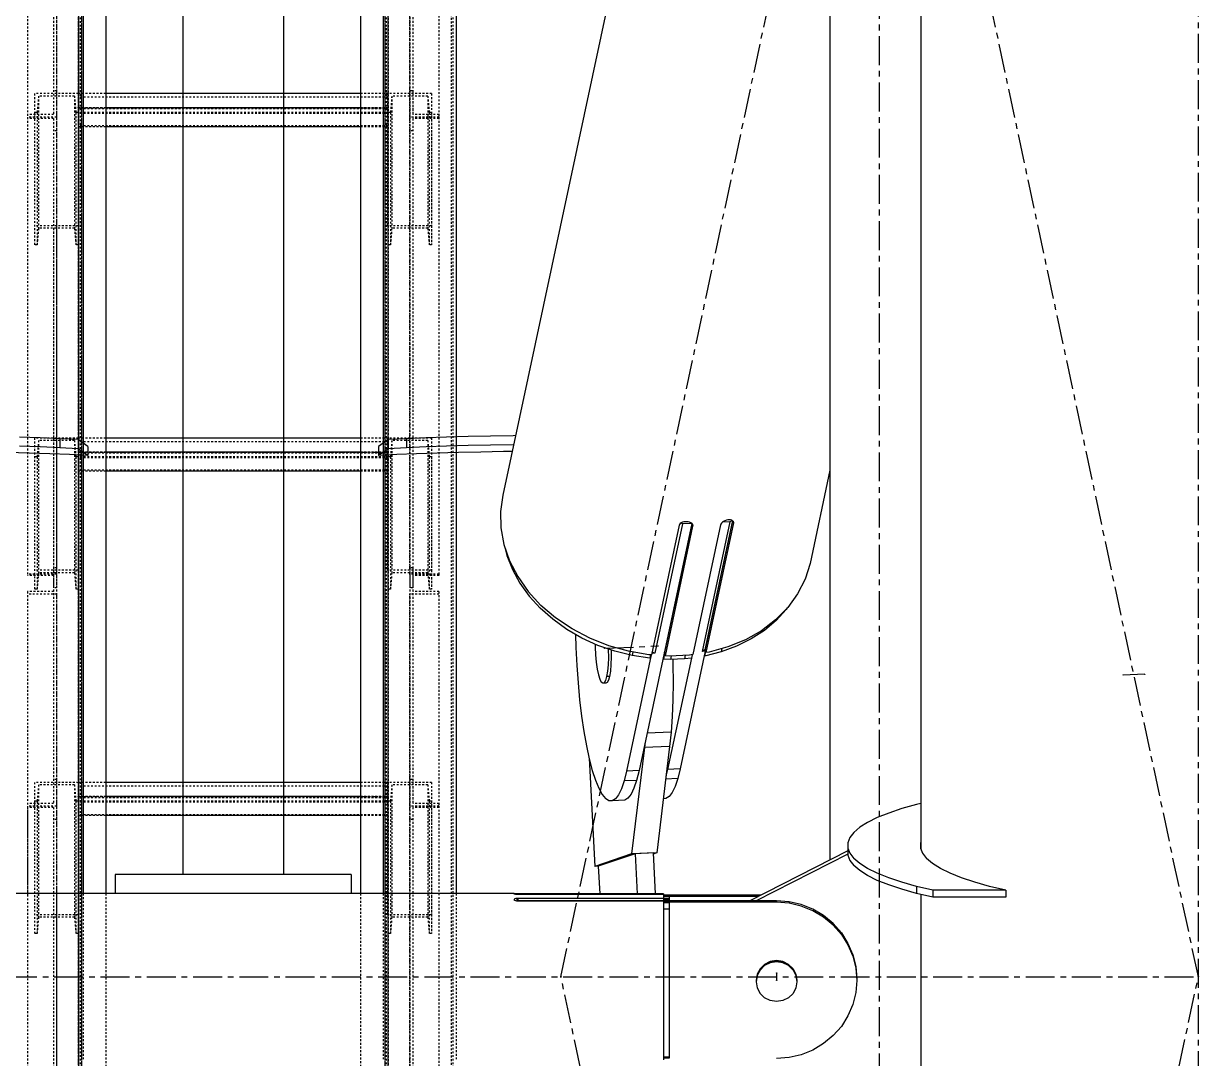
# Model space of a CAD drawing. Header units: millimetres. Extents: x 5143 to 30813, y 232 to 21408.
# Drawn here: x 12047.4 to 12370, y 3417.8 to 3702.1 of the extents above; entities that cross this region are included whole.
import ezdxf

# ---------------------------------------------------------------- set-up
doc = ezdxf.new("R2010")
doc.units = ezdxf.units.MM
doc.header["$LTSCALE"] = 0.25
for name, pattern in [('CENTER', [50.8, 31.75, -6.35, 6.35, -6.35]), ('XKITLINE00', [0]), ('XKITLINE02', [4, 2, -2]), ('XKITLINE03', [6, 3, -1, 1, -1])]:
    doc.linetypes.add(name, pattern=pattern)

msp = doc.modelspace()

# ---------------------------------------------------------------- linework, layer by layer
at = {"color": 8, "linetype": 'CENTER'}
for p, q in [((12195, 3440.27), (12370, 4260.27)), ((12370, 2357.78), (12370, 3985.69)), ((12282.5, 3030.27), (12282.5, 3850.27)), ((12370, 3440.27), (12282.5, 3850.27)), ((12206.96, 3530.51), (12221.68, 3531.13)), ((12355.23, 3523.37), (12349.34, 3523.12)), ((11840, 3440.27), (12370, 3440.27)), ((12370, 2620.27), (12195, 3440.27)), ((12254.2, 3441.28), (12254.2, 3439.27)), ((12282.5, 3030.27), (12370, 3440.27))]:
    msp.add_line(p, q, dxfattribs=at)
at = {"color": 3, "linetype": 'XKITLINE02'}
for p, q in [((12062.5, 4180.27), (12062.5, 3025.09)), ((12063.35, 4179.83), (12063.35, 3024.64)), ((12146.65, 4179.83), (12146.65, 3024.64)), ((12147.5, 4180.27), (12147.5, 3025.09)), ((12062.5, 4173.79), (12062.5, 3018.6)), ((12063.35, 4174.23), (12063.35, 3019.05)), ((12070, 4174.06), (12070, 3024.82)), ((12140, 4174.06), (12140, 3024.82)), ((12146.65, 4174.23), (12146.65, 3019.05)), ((12147.5, 4173.79), (12147.5, 3018.6)), ((12062.95, 4168.77), (12062.95, 3002.41)), ((12147.05, 4168.77), (12147.05, 3002.41)), ((12165.35, 4168.77), (12165.35, 3002.41)), ((12062.42, 4166.61), (12062.42, 3000.84)), ((12147.58, 4166.61), (12147.58, 3000.84)), ((12164.82, 4166.61), (12164.82, 3000.84)), ((12055.7, 3741.8), (12055.7, 3677.08)), ((12056.5, 3741.8), (12056.5, 3676.35)), ((12153.5, 3741.8), (12153.5, 3676.35)), ((12154.3, 3741.8), (12154.3, 3677.08)), ((12048.5, 3735.24), (12048.5, 3676.35)), ((12161.5, 3735.24), (12161.5, 3676.35)), ((12050.5, 3682.84), (12050.5, 3677.64)), ((12062.5, 3682.84), (12050.5, 3682.84)), ((12050.5, 3682.84), (12050.5, 3641.3)), ((12051.56, 3682.18), (12051.18, 3677.64)), ((12061.43, 3682.18), (12051.56, 3682.18)), ((12051.56, 3682.18), (12051.56, 3645.84)), ((12056.5, 3683.64), (12055.7, 3683.64)), ((12061.43, 3682.18), (12061.82, 3677.64)), ((12061.43, 3682.18), (12061.43, 3645.84)), ((12062.5, 3682.84), (12062.5, 3673.75)), ((12070, 3682.84), (12062.5, 3682.84)), ((12062.5, 3682.84), (12062.5, 3677.64)), ((12062.5, 3682.84), (12062.5, 3641.3)), ((12147.5, 3681.83), (12062.5, 3681.83)), ((12147.5, 3682.84), (12140, 3682.84)), ((12147.5, 3682.84), (12147.5, 3673.75)), ((12147.5, 3682.84), (12147.5, 3646.5)), ((12147.5, 3682.84), (12147.5, 3677.64)), ((12159.5, 3682.84), (12147.5, 3682.84)), ((12148.56, 3682.18), (12148.18, 3677.64)), ((12148.56, 3682.18), (12148.56, 3645.84)), ((12158.43, 3682.18), (12148.56, 3682.18)), ((12153.5, 3683.64), (12153.5, 3676.35)), ((12154.3, 3683.64), (12153.5, 3683.64)), ((12154.3, 3683.64), (12154.3, 3677.08)), ((12158.43, 3682.18), (12158.43, 3645.84)), ((12158.43, 3682.18), (12158.82, 3677.64)), ((12159.5, 3682.84), (12159.5, 3646.5)), ((12159.5, 3682.84), (12159.5, 3677.64)), ((12070, 3678.95), (12062.5, 3678.95)), ((12147.5, 3678.63), (12062.5, 3678.63)), ((12147.5, 3678.95), (12140, 3678.95)), ((12055.7, 3677.08), (12048.5, 3677.08)), ((12048.5, 3676.35), (12048.5, 3675.98)), ((12056.5, 3676.35), (12048.5, 3676.35)), ((12048.5, 3676.35), (12048.5, 3550.46)), ((12056.5, 3676.35), (12048.5, 3676.35)), ((12055.7, 3675.98), (12048.5, 3675.98)), ((12051.18, 3677.64), (12050.5, 3677.64)), ((12051.18, 3677.64), (12051.18, 3641.3)), ((12055.7, 3675.98), (12055.7, 3547.13)), ((12056.5, 3676.35), (12056.5, 3547.13)), ((12062.5, 3677.64), (12061.82, 3677.64)), ((12061.82, 3677.64), (12061.82, 3641.3)), ((12147.5, 3677.64), (12062.5, 3677.64)), ((12147.5, 3677.42), (12062.5, 3677.42)), ((12147.5, 3677.64), (12147.5, 3641.3)), ((12148.18, 3677.64), (12147.5, 3677.64)), ((12148.18, 3677.64), (12148.18, 3641.3)), ((12153.5, 3676.35), (12153.5, 3547.13)), ((12161.5, 3676.35), (12153.5, 3676.35)), ((12161.5, 3676.35), (12153.5, 3676.35)), ((12161.5, 3677.08), (12154.3, 3677.08)), ((12154.3, 3675.98), (12154.3, 3547.13)), ((12161.5, 3675.98), (12154.3, 3675.98)), ((12158.82, 3677.64), (12158.82, 3641.3)), ((12159.5, 3677.64), (12158.82, 3677.64)), ((12159.5, 3677.64), (12159.5, 3641.3)), ((12161.5, 3677.08), (12161.5, 3676.35)), ((12161.5, 3676.35), (12161.5, 3550.46)), ((12056.5, 3672.64), (12055.7, 3672.64)), ((12147.5, 3673.97), (12062.5, 3673.97)), ((12070, 3673.75), (12062.5, 3673.75)), ((12147.5, 3673.75), (12140, 3673.75)), ((12154.3, 3672.64), (12153.5, 3672.64)), ((12062.5, 3646.5), (12050.5, 3646.5)), ((12051.56, 3645.84), (12051.18, 3641.3)), ((12061.43, 3645.84), (12051.56, 3645.84)), ((12055.7, 3645.84), (12055.7, 3547.13)), ((12056.5, 3646.5), (12056.5, 3550.83)), ((12061.43, 3645.84), (12061.82, 3641.3)), ((12147.5, 3646.5), (12147.5, 3641.3)), ((12159.5, 3646.5), (12147.5, 3646.5)), ((12148.56, 3645.84), (12148.18, 3641.3)), ((12158.43, 3645.84), (12148.56, 3645.84)), ((12158.43, 3645.84), (12158.82, 3641.3)), ((12159.5, 3646.5), (12159.5, 3641.3)), ((12051.18, 3641.3), (12050.5, 3641.3)), ((12062.5, 3641.3), (12061.82, 3641.3)), ((12148.18, 3641.3), (12147.5, 3641.3)), ((12159.5, 3641.3), (12158.82, 3641.3)), ((12050.5, 3588.25), (12050.5, 3583.05)), ((12062.5, 3588.25), (12050.5, 3588.25)), ((12050.5, 3588.25), (12050.5, 3546.71)), ((12051.56, 3587.59), (12051.18, 3583.05)), ((12061.43, 3587.59), (12051.56, 3587.59)), ((12051.56, 3587.59), (12051.56, 3551.25)), ((12061.43, 3587.59), (12061.82, 3583.05)), ((12061.43, 3587.59), (12061.43, 3551.25)), ((12062.5, 3588.25), (12062.5, 3579.16)), ((12070, 3588.25), (12062.5, 3588.25)), ((12062.5, 3588.25), (12062.5, 3583.05)), ((12062.5, 3588.25), (12062.5, 3546.71)), ((12147.5, 3588.25), (12140, 3588.25)), ((12147.5, 3588.25), (12147.5, 3579.16)), ((12147.5, 3588.25), (12147.5, 3551.91)), ((12147.5, 3588.25), (12147.5, 3583.05)), ((12159.5, 3588.25), (12147.5, 3588.25)), ((12148.56, 3587.59), (12148.18, 3583.05)), ((12148.56, 3587.59), (12148.56, 3551.25)), ((12158.43, 3587.59), (12148.56, 3587.59)), ((12158.43, 3587.59), (12158.43, 3551.25)), ((12158.43, 3587.59), (12158.82, 3583.05)), ((12159.5, 3588.25), (12159.5, 3551.91)), ((12159.5, 3588.25), (12159.5, 3583.05)), ((12147.5, 3587.24), (12062.5, 3587.24)), ((12070, 3584.36), (12062.5, 3584.36)), ((12147.5, 3584.36), (12140, 3584.36)), ((12051.18, 3583.05), (12050.5, 3583.05)), ((12051.18, 3583.05), (12051.18, 3546.71)), ((12062.5, 3583.05), (12061.82, 3583.05)), ((12061.82, 3583.05), (12061.82, 3546.71)), ((12147.5, 3584.04), (12062.5, 3584.04)), ((12147.5, 3583.05), (12062.5, 3583.05)), ((12147.5, 3582.83), (12062.5, 3582.83)), ((12147.5, 3583.05), (12147.5, 3546.71)), ((12148.18, 3583.05), (12147.5, 3583.05)), ((12148.18, 3583.05), (12148.18, 3546.71)), ((12158.82, 3583.05), (12158.82, 3546.71)), ((12159.5, 3583.05), (12158.82, 3583.05)), ((12159.5, 3583.05), (12159.5, 3546.71)), ((12147.5, 3579.38), (12062.5, 3579.38)), ((12070, 3579.16), (12062.5, 3579.16)), ((12147.5, 3579.16), (12140, 3579.16)), ((12056.5, 3552.62), (12055.7, 3552.62)), ((12055.7, 3552.62), (12055.7, 3546.06)), ((12055.7, 3552.62), (12055.7, 3487.9)), ((12056.5, 3552.62), (12056.5, 3545.33)), ((12056.5, 3552.62), (12056.5, 3487.17)), ((12153.5, 3552.62), (12153.5, 3487.17)), ((12154.3, 3552.62), (12153.5, 3552.62)), ((12154.3, 3552.62), (12154.3, 3487.9)), ((12056.5, 3550.83), (12048.5, 3550.83)), ((12055.7, 3550.46), (12048.5, 3550.46)), ((12062.5, 3551.91), (12050.5, 3551.91)), ((12051.56, 3551.25), (12051.18, 3546.71)), ((12061.43, 3551.25), (12051.56, 3551.25)), ((12061.43, 3551.25), (12061.82, 3546.71)), ((12147.5, 3551.91), (12147.5, 3546.71)), ((12159.5, 3551.91), (12147.5, 3551.91)), ((12148.56, 3551.25), (12148.18, 3546.71)), ((12158.43, 3551.25), (12148.56, 3551.25)), ((12153.5, 3550.83), (12153.5, 3547.13)), ((12161.5, 3550.83), (12153.5, 3550.83)), ((12154.3, 3550.46), (12154.3, 3547.13)), ((12161.5, 3550.46), (12154.3, 3550.46)), ((12158.43, 3551.25), (12158.82, 3546.71)), ((12159.5, 3551.91), (12159.5, 3546.71)), ((12161.5, 3550.83), (12161.5, 3550.46)), ((12055.7, 3546.06), (12048.5, 3546.06)), ((12048.5, 3546.06), (12048.5, 3545.33)), ((12048.5, 3546.06), (12048.5, 3487.17)), ((12051.18, 3546.71), (12050.5, 3546.71)), ((12056.5, 3547.13), (12055.7, 3547.13)), ((12062.5, 3546.71), (12061.82, 3546.71)), ((12148.18, 3546.71), (12147.5, 3546.71)), ((12154.3, 3547.13), (12153.5, 3547.13)), ((12161.5, 3546.06), (12154.3, 3546.06)), ((12159.5, 3546.71), (12158.82, 3546.71)), ((12161.5, 3546.06), (12161.5, 3487.17)), ((12056.5, 3545.33), (12048.5, 3545.33)), ((12161.5, 3545.33), (12153.5, 3545.33)), ((12056.5, 3494.46), (12055.7, 3494.46)), ((12153.5, 3494.46), (12153.5, 3487.17)), ((12154.3, 3494.46), (12153.5, 3494.46)), ((12154.3, 3494.46), (12154.3, 3487.9)), ((12050.5, 3493.66), (12050.5, 3488.46)), ((12062.5, 3493.66), (12050.5, 3493.66)), ((12050.5, 3493.66), (12050.5, 3452.12)), ((12051.56, 3493), (12051.18, 3488.46)), ((12061.43, 3493), (12051.56, 3493)), ((12051.56, 3493), (12051.56, 3456.66)), ((12061.43, 3493), (12061.82, 3488.46)), ((12061.43, 3493), (12061.43, 3456.66)), ((12062.5, 3493.66), (12062.5, 3484.57)), ((12070, 3493.66), (12062.5, 3493.66)), ((12062.5, 3493.66), (12062.5, 3452.12)), ((12147.5, 3492.65), (12062.5, 3492.65)), ((12147.5, 3493.66), (12140, 3493.66)), ((12147.5, 3493.66), (12147.5, 3484.57)), ((12147.5, 3493.66), (12147.5, 3457.32)), ((12147.5, 3493.66), (12147.5, 3488.46)), ((12159.5, 3493.66), (12147.5, 3493.66)), ((12148.56, 3493), (12148.18, 3488.46)), ((12148.56, 3493), (12148.56, 3456.66)), ((12158.43, 3493), (12148.56, 3493)), ((12158.43, 3493), (12158.43, 3456.66)), ((12158.43, 3493), (12158.82, 3488.46)), ((12159.5, 3493.66), (12159.5, 3457.32)), ((12159.5, 3493.66), (12159.5, 3488.46)), ((12055.7, 3487.9), (12048.5, 3487.9)), ((12051.18, 3488.46), (12050.5, 3488.46)), ((12051.18, 3488.46), (12051.18, 3452.12)), ((12062.5, 3488.46), (12061.82, 3488.46)), ((12061.82, 3488.46), (12061.82, 3452.12)), ((12070, 3489.77), (12062.5, 3489.77)), ((12147.5, 3489.45), (12062.5, 3489.45)), ((12147.5, 3488.46), (12062.5, 3488.46)), ((12147.5, 3488.24), (12062.5, 3488.24)), ((12147.5, 3489.77), (12140, 3489.77)), ((12147.5, 3488.46), (12147.5, 3452.12)), ((12148.18, 3488.46), (12147.5, 3488.46)), ((12148.18, 3488.46), (12148.18, 3452.12)), ((12161.5, 3487.9), (12154.3, 3487.9)), ((12158.82, 3488.46), (12158.82, 3452.12)), ((12159.5, 3488.46), (12158.82, 3488.46)), ((12159.5, 3488.46), (12159.5, 3452.12)), ((12161.5, 3487.9), (12161.5, 3487.17)), ((12056.5, 3487.17), (12048.5, 3487.17)), ((12048.5, 3487.17), (12048.5, 3462.55)), ((12056.5, 3487.17), (12048.5, 3487.17)), ((12055.7, 3486.8), (12048.5, 3486.8)), ((12048.5, 3486.8), (12048.5, 3361.28)), ((12055.7, 3486.8), (12055.7, 3483.46)), ((12055.7, 3486.8), (12055.7, 3357.95)), ((12056.5, 3487.17), (12056.5, 3357.95)), ((12147.5, 3484.79), (12062.5, 3484.79)), ((12070, 3484.57), (12062.5, 3484.57)), ((12147.5, 3484.57), (12140, 3484.57)), ((12161.5, 3487.17), (12153.5, 3487.17)), ((12153.5, 3487.17), (12153.5, 3357.95)), ((12161.5, 3487.17), (12153.5, 3487.17)), ((12154.3, 3486.8), (12154.3, 3357.95)), ((12161.5, 3486.8), (12154.3, 3486.8)), ((12161.5, 3487.17), (12161.5, 3361.28)), ((12056.5, 3483.46), (12055.7, 3483.46)), ((12062.5, 3483.28), (12062.5, 3457.32)), ((12154.3, 3483.46), (12153.5, 3483.46)), ((12056.5, 3462.55), (12056.5, 3361.65)), ((12063.8, 3463.1), (12063.8, 3417.45)), ((12070, 3463.1), (12070, 3417.45)), ((12140, 3463.1), (12140, 3417.45)), ((12146.2, 3463.1), (12146.2, 3417.45)), ((12166.2, 3463.1), (12166.2, 3417.45)), ((12062.5, 3457.32), (12050.5, 3457.32)), ((12051.56, 3456.66), (12051.18, 3452.12)), ((12061.43, 3456.66), (12051.56, 3456.66)), ((12061.43, 3456.66), (12061.82, 3452.12)), ((12147.5, 3457.32), (12147.5, 3452.12)), ((12159.5, 3457.32), (12147.5, 3457.32)), ((12148.56, 3456.66), (12148.18, 3452.12)), ((12158.43, 3456.66), (12148.56, 3456.66)), ((12158.43, 3456.66), (12158.82, 3452.12)), ((12159.5, 3457.32), (12159.5, 3452.12)), ((12051.18, 3452.12), (12050.5, 3452.12)), ((12062.5, 3452.12), (12061.82, 3452.12)), ((12148.18, 3452.12), (12147.5, 3452.12)), ((12159.5, 3452.12), (12158.82, 3452.12))]:
    msp.add_line(p, q, dxfattribs=at)
at = {"color": 1, "linetype": 'XKITLINE03'}
for p, q in [((12062.5, 3025.09), (12062.5, 4180.27)), ((12147.5, 4180.27), (12147.5, 3025.09)), ((12056.5, 3734.51), (12056.5, 3676.35)), ((12153.5, 3676.35), (12153.5, 3734.51)), ((12062.5, 3682.84), (12062.5, 3646.5)), ((12147.5, 3646.5), (12147.5, 3682.84)), ((12062.5, 3678.95), (12147.5, 3678.95)), ((12056.5, 3676.35), (12056.5, 3550.83)), ((12153.5, 3550.83), (12153.5, 3676.35)), ((12062.5, 3588.25), (12062.5, 3551.91)), ((12147.5, 3551.91), (12147.5, 3588.25)), ((12062.5, 3584.36), (12147.5, 3584.36)), ((12056.5, 3545.33), (12056.5, 3487.17)), ((12153.5, 3487.17), (12153.5, 3545.33)), ((12062.5, 3493.66), (12062.5, 3457.32)), ((12147.5, 3457.32), (12147.5, 3493.66)), ((12062.5, 3489.77), (12147.5, 3489.77)), ((12056.5, 3487.17), (12056.5, 3361.65)), ((12153.5, 3361.65), (12153.5, 3487.17))]:
    msp.add_line(p, q, dxfattribs=at)
at = {"color": 8, "linetype": 'XKITLINE00'}
for p, q in [((12293.8, 3985.69), (12293.8, 3475.54)), ((12234.71, 3833.33), (12179.05, 3572.53)), ((12118.8, 3829.59), (12118.8, 3468.39)), ((12091.2, 3786.89), (12091.2, 3468.39)), ((12268.85, 3738.03), (12268.85, 3472.33)), ((12052.03, 3588.29), (12046.37, 3588.49)), ((12057.4, 3588.06), (12052.03, 3588.29)), ((12057.4, 3588.06), (12057.4, 3585.57)), ((12062.45, 3587.81), (12057.4, 3588.06)), ((12062.45, 3587.81), (12062.45, 3585.31)), ((12065.11, 3585.92), (12062.45, 3587.81)), ((12147.54, 3587.81), (12144.89, 3585.92)), ((12152.59, 3588.06), (12147.54, 3587.81)), ((12147.54, 3587.81), (12147.54, 3585.31)), ((12157.96, 3588.29), (12152.59, 3588.06)), ((12152.59, 3588.06), (12152.59, 3585.57)), ((12163.62, 3588.49), (12157.96, 3588.29)), ((12169.52, 3588.66), (12163.62, 3588.49)), ((12175.62, 3588.79), (12169.52, 3588.66)), ((12181.89, 3588.89), (12175.62, 3588.79)), ((12182.54, 3588.9), (12181.89, 3588.89)), ((12049.02, 3584.1), (12043.12, 3584.27)), ((12052.03, 3585.8), (12046.37, 3585.99)), ((12057.4, 3585.57), (12052.03, 3585.8)), ((12062.45, 3585.31), (12057.4, 3585.57)), ((12065.11, 3583.42), (12062.45, 3585.31)), ((12065.11, 3585.92), (12065.11, 3583.42)), ((12144.89, 3585.92), (12144.89, 3583.42)), ((12147.54, 3585.31), (12144.89, 3583.42)), ((12152.59, 3585.57), (12147.54, 3585.31)), ((12157.96, 3585.8), (12152.59, 3585.57)), ((12163.62, 3585.99), (12157.96, 3585.8)), ((12166.87, 3584.27), (12160.97, 3584.1)), ((12169.52, 3586.16), (12163.62, 3585.99)), ((12172.97, 3584.4), (12166.87, 3584.27)), ((12175.62, 3586.3), (12169.52, 3586.16)), ((12179.23, 3584.51), (12172.97, 3584.4)), ((12181.89, 3586.4), (12175.62, 3586.3)), ((12181.61, 3584.53), (12179.23, 3584.51)), ((12182.01, 3586.4), (12181.89, 3586.4)), ((12054.68, 3583.9), (12049.02, 3584.1)), ((12060.06, 3583.68), (12054.68, 3583.9)), ((12065.11, 3583.42), (12060.06, 3583.68)), ((12149.94, 3583.68), (12144.89, 3583.42)), ((12155.31, 3583.9), (12149.94, 3583.68)), ((12160.97, 3584.1), (12155.31, 3583.9)), ((12268.85, 3579.38), (12263.39, 3553.77)), ((12179.05, 3572.53), (12178.42, 3568.08)), ((12178.42, 3568.08), (12178.51, 3563.54)), ((12228.01, 3564.93), (12227.75, 3564.74)), ((12228.37, 3564.7), (12227.94, 3564.88)), ((12228.34, 3565.09), (12228.01, 3564.93)), ((12228.72, 3565.2), (12228.34, 3565.09)), ((12229.13, 3565.25), (12228.72, 3565.2)), ((12229.55, 3565.26), (12229.13, 3565.25)), ((12229.95, 3565.2), (12229.55, 3565.26)), ((12230.33, 3565.1), (12229.95, 3565.2)), ((12230.65, 3564.94), (12230.33, 3565.1)), ((12230.91, 3564.75), (12230.65, 3564.94)), ((12241.33, 3565.25), (12233.73, 3529.65)), ((12242.11, 3565.55), (12234.54, 3530.11)), ((12242.13, 3565.54), (12234.61, 3530.29)), ((12242.38, 3564.91), (12234.78, 3529.32)), ((12239.1, 3564.86), (12238.92, 3564.61)), ((12239.35, 3565.1), (12239.1, 3564.86)), ((12239.67, 3565.32), (12239.35, 3565.1)), ((12241.33, 3565.25), (12239.46, 3565.17)), ((12240.04, 3565.5), (12239.67, 3565.32)), ((12240.43, 3565.64), (12240.04, 3565.5)), ((12240.83, 3565.73), (12240.43, 3565.64)), ((12241.22, 3565.76), (12240.83, 3565.73)), ((12241.58, 3565.74), (12241.22, 3565.76)), ((12241.98, 3565.62), (12241.33, 3565.25)), ((12241.89, 3565.66), (12241.58, 3565.74)), ((12242.14, 3565.53), (12241.89, 3565.66)), ((12242.14, 3565.53), (12242.3, 3565.36)), ((12242.3, 3565.37), (12242.38, 3564.91)), ((12242.3, 3565.36), (12242.39, 3565.15)), ((12242.39, 3565.15), (12242.38, 3564.91)), ((12178.51, 3563.54), (12179.34, 3559)), ((12230.91, 3564.74), (12216.43, 3496.89)), ((12227.46, 3564.27), (12219.87, 3528.68)), ((12228.37, 3564.7), (12220.78, 3529.11)), ((12230.93, 3564.72), (12223.39, 3529.42)), ((12231.16, 3564.04), (12223.57, 3528.45)), ((12227.56, 3564.52), (12227.46, 3564.27)), ((12227.75, 3564.74), (12227.56, 3564.52)), ((12230.83, 3564.81), (12228.37, 3564.7)), ((12230.91, 3564.75), (12231.08, 3564.53)), ((12231.07, 3564.54), (12231.16, 3564.04)), ((12231.08, 3564.53), (12231.17, 3564.29)), ((12231.17, 3564.29), (12231.16, 3564.04)), ((12238.82, 3564.36), (12231.22, 3528.76)), ((12238.92, 3564.61), (12238.82, 3564.36)), ((12179.34, 3559), (12180.89, 3554.53)), ((12179.62, 3558.2), (12180.17, 3556)), ((12180.17, 3556), (12181.7, 3552.14)), ((12180.89, 3554.53), (12183.12, 3550.21)), ((12181.7, 3552.14), (12183.75, 3548.4)), ((12263.39, 3553.77), (12262.03, 3549.48)), ((12183.12, 3550.21), (12186.01, 3546.1)), ((12227.58, 3549.14), (12227.59, 3549.09)), ((12262.03, 3549.48), (12259.98, 3545.42)), ((12183.75, 3548.4), (12186.3, 3544.85)), ((12186.01, 3546.1), (12189.5, 3542.29)), ((12186.3, 3544.85), (12189.32, 3541.51)), ((12193.53, 3538.84), (12189.5, 3542.29)), ((12259.98, 3545.42), (12257.26, 3541.67)), ((12192.76, 3538.45), (12189.32, 3541.51)), ((12257.26, 3541.67), (12253.92, 3538.28)), ((12256.86, 3541.15), (12254.08, 3538.12)), ((12257.15, 3541.56), (12256.86, 3541.15)), ((12196.58, 3535.7), (12192.76, 3538.45)), ((12198.04, 3535.8), (12193.53, 3538.84)), ((12253.92, 3538.28), (12250.03, 3535.32)), ((12254.08, 3538.12), (12250.85, 3535.41)), ((12200.72, 3533.3), (12196.58, 3535.7)), ((12202.94, 3533.23), (12198.04, 3535.8)), ((12198.98, 3534.31), (12199.09, 3530.69)), ((12205.13, 3531.28), (12200.72, 3533.3)), ((12208.15, 3531.17), (12202.94, 3533.23)), ((12245.64, 3532.84), (12240.84, 3530.87)), ((12247.22, 3533.05), (12243.24, 3531.07)), ((12250.03, 3535.32), (12245.64, 3532.84)), ((12250.85, 3535.41), (12247.22, 3533.05)), ((12199.09, 3530.69), (12199.33, 3525.81)), ((12204.35, 3531.64), (12204.36, 3530.84)), ((12204.36, 3530.84), (12204.48, 3528.69)), ((12209.76, 3529.67), (12205.13, 3531.28)), ((12207.97, 3530.29), (12207.98, 3530.12)), ((12207.98, 3530.12), (12208.01, 3527.99)), ((12213.59, 3529.66), (12208.15, 3531.17)), ((12208.77, 3530.01), (12208.79, 3528.03)), ((12214.53, 3528.48), (12209.76, 3529.67)), ((12219.16, 3528.72), (12213.59, 3529.66)), ((12214.74, 3529.47), (12214.53, 3528.48)), ((12220.78, 3529.11), (12220.02, 3529.41)), ((12223.38, 3529.47), (12223.47, 3528.96)), ((12223.39, 3529.42), (12223.57, 3528.45)), ((12234.62, 3529.69), (12227.72, 3497.36)), ((12234.54, 3530.11), (12233.73, 3529.65)), ((12234.62, 3529.69), (12233.73, 3529.65)), ((12234.71, 3529.71), (12234.43, 3528.37)), ((12238.95, 3529.51), (12234.43, 3528.37)), ((12234.54, 3530.11), (12234.62, 3529.69)), ((12234.61, 3530.29), (12234.78, 3529.32)), ((12234.63, 3530.51), (12234.64, 3530.43)), ((12235.7, 3529.46), (12234.78, 3529.32)), ((12240.84, 3530.87), (12235.7, 3529.46)), ((12243.24, 3531.07), (12238.95, 3529.51)), ((12239.14, 3530.41), (12238.95, 3529.51)), ((12204.48, 3528.69), (12204.68, 3526.64)), ((12204.68, 3526.64), (12204.96, 3524.78)), ((12208.01, 3527.99), (12207.94, 3525.99)), ((12208.79, 3528.03), (12208.73, 3526.03)), ((12219.81, 3528.68), (12212.99, 3496.74)), ((12219.39, 3527.74), (12214.53, 3528.48)), ((12219.87, 3528.68), (12219.16, 3528.72)), ((12219.6, 3528.7), (12219.39, 3527.74)), ((12220.78, 3529.11), (12219.95, 3529.08)), ((12223.07, 3527.99), (12223.16, 3527.48)), ((12223.47, 3528.96), (12223.16, 3527.48)), ((12225.09, 3527.45), (12223.16, 3527.48)), ((12224.77, 3528.37), (12223.57, 3528.45)), ((12230.81, 3527.8), (12224.28, 3497.22)), ((12230.31, 3528.62), (12224.77, 3528.37)), ((12225.29, 3528.4), (12225.09, 3527.45)), ((12227.01, 3527.5), (12225.09, 3527.45)), ((12225.72, 3527.47), (12225.76, 3526.02)), ((12228.92, 3527.61), (12227.01, 3527.5)), ((12229.12, 3528.57), (12228.92, 3527.61)), ((12230.81, 3527.8), (12228.92, 3527.61)), ((12231.22, 3528.76), (12230.31, 3528.62)), ((12231.01, 3528.73), (12230.81, 3527.8)), ((12234.39, 3528.61), (12234.43, 3528.37)), ((12199.33, 3525.81), (12199.68, 3521.01)), ((12204.96, 3524.78), (12205.29, 3523.21)), ((12205.29, 3523.21), (12205.68, 3522)), ((12207.79, 3524.22), (12207.55, 3522.76)), ((12207.94, 3525.99), (12207.79, 3524.22)), ((12208.57, 3524.25), (12208.34, 3522.79)), ((12208.73, 3526.03), (12208.57, 3524.25)), ((12225.76, 3526.02), (12225.8, 3521.11)), ((12199.68, 3521.01), (12200.13, 3516.32)), ((12205.68, 3522), (12206.08, 3521.21)), ((12206.49, 3520.89), (12206.08, 3521.21)), ((12206.89, 3521.05), (12206.49, 3520.89)), ((12207.28, 3520.92), (12206.49, 3520.89)), ((12207.25, 3521.68), (12206.89, 3521.05)), ((12207.55, 3522.76), (12207.25, 3521.68)), ((12207.67, 3521.08), (12207.28, 3520.92)), ((12208.34, 3522.79), (12207.55, 3522.76)), ((12208.03, 3521.72), (12207.67, 3521.08)), ((12208.34, 3522.79), (12208.03, 3521.72)), ((12225.8, 3521.11), (12225.72, 3516.35)), ((12200.13, 3516.32), (12200.67, 3511.84)), ((12225.72, 3516.35), (12225.53, 3511.79)), ((12200.67, 3511.84), (12201.3, 3507.6)), ((12225.53, 3511.79), (12225.22, 3507.5)), ((12201.3, 3507.6), (12202, 3503.67)), ((12225.22, 3507.5), (12218.64, 3507.22)), ((12225.22, 3507.5), (12224.82, 3503.54)), ((12202, 3503.67), (12202.77, 3500.11)), ((12218.09, 3504.68), (12217.95, 3503.25)), ((12202.72, 3500.36), (12204.27, 3470.6)), ((12217.95, 3503.25), (12214.41, 3474.02)), ((12224.82, 3503.54), (12217.95, 3503.25)), ((12224.82, 3503.54), (12221.28, 3474.31)), ((12202.77, 3500.11), (12203.6, 3496.96)), ((12224.28, 3497.22), (12223.83, 3495.4)), ((12227.72, 3497.36), (12224.28, 3497.22)), ((12227.72, 3497.36), (12227.06, 3494.7)), ((12203.6, 3496.96), (12204.47, 3494.26)), ((12204.47, 3494.26), (12205.37, 3492.05)), ((12212.34, 3494.08), (12211.61, 3491.91)), ((12212.99, 3496.74), (12212.34, 3494.08)), ((12215.77, 3494.22), (12212.34, 3494.08)), ((12216.43, 3496.89), (12212.99, 3496.74)), ((12215.77, 3494.22), (12215.04, 3492.05)), ((12216.43, 3496.89), (12215.77, 3494.22)), ((12227.06, 3494.7), (12223.73, 3494.56)), ((12227.06, 3494.7), (12226.33, 3492.52)), ((12205.37, 3492.05), (12206.3, 3490.36)), ((12211.61, 3491.91), (12210.81, 3490.26)), ((12215.04, 3492.05), (12214.25, 3490.4)), ((12225.53, 3490.88), (12224.69, 3489.77)), ((12226.33, 3492.52), (12225.53, 3490.88)), ((12206.3, 3490.36), (12207.23, 3489.21)), ((12208.16, 3488.63), (12207.23, 3489.21)), ((12209.08, 3488.61), (12208.16, 3488.63)), ((12209.97, 3489.15), (12209.08, 3488.61)), ((12212.51, 3488.75), (12209.08, 3488.61)), ((12210.81, 3490.26), (12209.97, 3489.15)), ((12213.4, 3489.3), (12212.51, 3488.75)), ((12214.25, 3490.4), (12213.4, 3489.3)), ((12223.8, 3489.22), (12223.08, 3489.19)), ((12224.69, 3489.77), (12223.8, 3489.22)), ((12292.65, 3487.57), (12288.59, 3486.45)), ((12293.8, 3487.84), (12292.65, 3487.57)), ((12284.98, 3485.25), (12281.83, 3483.99)), ((12288.59, 3486.45), (12284.98, 3485.25)), ((12277.03, 3481.32), (12275.4, 3479.92)), ((12279.18, 3482.68), (12277.03, 3481.32)), ((12281.83, 3483.99), (12279.18, 3482.68)), ((12274.31, 3478.5), (12273.76, 3477.06)), ((12275.4, 3479.92), (12274.31, 3478.5)), ((12273.76, 3474.82), (12246.83, 3461.16)), ((12273.76, 3477.06), (12273.76, 3475.62)), ((12273.76, 3475.62), (12274.31, 3474.18)), ((12273.76, 3475.62), (12273.76, 3473.67)), ((12293.8, 3477.15), (12293.76, 3477.06)), ((12293.76, 3477.06), (12293.76, 3475.62)), ((12293.76, 3475.62), (12294.31, 3474.18)), ((12214.41, 3474.02), (12204.27, 3470.6)), ((12215.39, 3474.06), (12205.25, 3470.64)), ((12221.28, 3474.31), (12214.41, 3474.02)), ((12220.3, 3474.27), (12215.39, 3474.06)), ((12215.39, 3474.06), (12215.97, 3463.07)), ((12220.3, 3474.27), (12220.89, 3463.07)), ((12221.28, 3474.31), (12220.32, 3473.98)), ((12273.76, 3473.93), (12248.59, 3461.16)), ((12273.76, 3473.67), (12274.31, 3472.23)), ((12274.31, 3474.18), (12275.4, 3472.76)), ((12274.31, 3472.23), (12275.4, 3470.81)), ((12277.03, 3471.37), (12275.4, 3472.76)), ((12279.18, 3470.01), (12277.03, 3471.37)), ((12294.31, 3474.18), (12295.4, 3472.76)), ((12297.03, 3471.37), (12295.4, 3472.76)), ((12299.18, 3470.01), (12297.03, 3471.37)), ((12137.42, 3468.39), (12072.57, 3468.39)), ((12072.57, 3468.39), (12072.57, 3463.1)), ((12137.42, 3468.39), (12137.42, 3463.1)), ((12205.25, 3470.64), (12204.27, 3470.6)), ((12205.25, 3470.64), (12205.64, 3463.07)), ((12277.03, 3469.42), (12275.4, 3470.81)), ((12279.18, 3468.06), (12277.03, 3469.42)), ((12281.83, 3468.69), (12279.18, 3470.01)), ((12284.98, 3467.43), (12281.83, 3468.69)), ((12301.83, 3468.69), (12299.18, 3470.01)), ((12304.98, 3467.43), (12301.83, 3468.69)), ((12281.83, 3466.74), (12279.18, 3468.06)), ((12284.98, 3465.48), (12281.83, 3466.74)), ((12288.59, 3466.24), (12284.98, 3467.43)), ((12288.59, 3464.29), (12284.98, 3465.48)), ((12292.65, 3465.11), (12288.59, 3466.24)), ((12297.11, 3464.07), (12292.65, 3465.11)), ((12292.65, 3465.11), (12292.65, 3463.16)), ((12308.59, 3466.24), (12304.98, 3467.43)), ((12312.65, 3465.11), (12308.59, 3466.24)), ((12317.11, 3464.07), (12312.65, 3465.11)), ((12182.19, 3463.1), (12027.8, 3463.1)), ((12182.19, 3463.1), (12182.11, 3463.05)), ((12182.11, 3463.05), (12182.11, 3463.01)), ((12182.19, 3462.97), (12182.11, 3463.01)), ((12182.19, 3461.61), (12182.11, 3461.52)), ((12182.36, 3463.09), (12182.19, 3463.1)), ((12182.36, 3462.93), (12182.19, 3462.97)), ((12182.36, 3461.69), (12182.19, 3461.61)), ((12182.6, 3463.08), (12182.36, 3463.09)), ((12182.6, 3462.9), (12182.36, 3462.93)), ((12182.6, 3461.75), (12182.36, 3461.69)), ((12182.89, 3463.07), (12182.6, 3463.08)), ((12182.89, 3462.89), (12182.6, 3462.9)), ((12182.89, 3461.79), (12182.6, 3461.75)), ((12183.2, 3463.07), (12182.89, 3463.07)), ((12182.89, 3463.07), (12182.89, 3462.89)), ((12183.2, 3462.88), (12182.89, 3462.89)), ((12183.2, 3461.81), (12182.89, 3461.79)), ((12182.89, 3461.79), (12182.89, 3461.04)), ((12223.2, 3463.07), (12183.2, 3463.07)), ((12183.2, 3463.07), (12183.2, 3462.88)), ((12223.2, 3462.88), (12183.2, 3462.88)), ((12183.2, 3461.81), (12183.2, 3461.16)), ((12223.2, 3461.81), (12183.2, 3461.81)), ((12223.2, 3463.07), (12223.2, 3462.88)), ((12223.2, 3462.88), (12223.2, 3461.81)), ((12249.91, 3462.72), (12223.2, 3462.72)), ((12224.7, 3462.47), (12223.2, 3462.47)), ((12224.7, 3462.3), (12223.2, 3462.3)), ((12223.2, 3461.81), (12223.2, 3461.16)), ((12224.7, 3461.76), (12223.2, 3461.76)), ((12224.7, 3462.47), (12224.7, 3462.06)), ((12249.03, 3462.28), (12224.7, 3462.28)), ((12224.7, 3462.06), (12224.7, 3461.16)), ((12292.65, 3463.16), (12288.59, 3464.29)), ((12297.11, 3462.12), (12292.65, 3463.16)), ((12293.8, 3462.9), (12293.8, 3410.58)), ((12317.11, 3464.07), (12297.11, 3464.07)), ((12297.11, 3464.07), (12297.11, 3462.12)), ((12317.11, 3462.12), (12297.11, 3462.12)), ((12317.11, 3464.07), (12317.11, 3462.12)), ((12182.11, 3461.52), (12182.11, 3461.42)), ((12182.11, 3461.42), (12182.19, 3461.32)), ((12182.36, 3461.2), (12182.19, 3461.32)), ((12182.6, 3461.1), (12182.36, 3461.2)), ((12182.89, 3461.04), (12182.6, 3461.1)), ((12183.2, 3461.02), (12182.89, 3461.04)), ((12183.2, 3461.16), (12183.2, 3461.02)), ((12254.2, 3461.16), (12183.2, 3461.16)), ((12223.2, 3461.02), (12183.2, 3461.02)), ((12223.2, 3461.4), (12223.2, 3461.16)), ((12224.7, 3461.4), (12223.2, 3461.4)), ((12223.2, 3461.02), (12223.2, 3435.18)), ((12254.2, 3460.72), (12223.2, 3460.72)), ((12224.7, 3460.57), (12223.2, 3460.57)), ((12224.7, 3458.81), (12223.2, 3458.81)), ((12224.7, 3460.57), (12224.7, 3456.58)), ((12254.2, 3461.16), (12254.2, 3460.72)), ((12257.64, 3460.9), (12254.2, 3461.16)), ((12257.64, 3460.45), (12254.2, 3460.72)), ((12257.64, 3460.9), (12257.64, 3460.45)), ((12260.99, 3460.11), (12257.64, 3460.9)), ((12260.99, 3459.67), (12257.64, 3460.45)), ((12264.18, 3458.82), (12260.99, 3460.11)), ((12264.18, 3458.38), (12260.99, 3459.67)), ((12267.13, 3457.07), (12264.18, 3458.82)), ((12224.7, 3456.58), (12224.7, 3418.15)), ((12267.13, 3456.62), (12264.18, 3458.38)), ((12269.75, 3454.88), (12267.13, 3457.07)), ((12269.75, 3454.43), (12267.13, 3456.62)), ((12269.75, 3454.88), (12271.99, 3452.32)), ((12269.75, 3454.43), (12271.99, 3451.88)), ((12271.99, 3452.32), (12273.8, 3449.45)), ((12271.99, 3451.88), (12273.8, 3449.01)), ((12273.8, 3449.45), (12275.12, 3446.34)), ((12273.8, 3449.01), (12275.12, 3445.9)), ((12275.12, 3446.34), (12275.92, 3443.07)), ((12275.12, 3445.9), (12275.92, 3442.63)), ((12249.66, 3442.48), (12248.87, 3440.96)), ((12249.66, 3442.3), (12248.87, 3440.78)), ((12249.66, 3442.3), (12248.87, 3440.78)), ((12250.9, 3443.69), (12249.66, 3442.48)), ((12250.9, 3443.51), (12249.66, 3442.3)), ((12250.9, 3443.51), (12249.66, 3442.3)), ((12250.9, 3443.33), (12249.66, 3442.12)), ((12252.46, 3444.46), (12250.9, 3443.69)), ((12252.46, 3444.28), (12250.9, 3443.51)), ((12252.46, 3444.28), (12250.9, 3443.51)), ((12252.46, 3444.11), (12250.9, 3443.33)), ((12254.2, 3444.73), (12252.46, 3444.46)), ((12254.2, 3444.55), (12252.46, 3444.28)), ((12254.2, 3444.55), (12252.46, 3444.28)), ((12254.2, 3444.37), (12252.46, 3444.11)), ((12254.2, 3444.73), (12254.2, 3444.55)), ((12255.93, 3444.46), (12254.2, 3444.73)), ((12255.93, 3444.28), (12254.2, 3444.55)), ((12255.93, 3444.28), (12254.2, 3444.55)), ((12254.2, 3444.55), (12254.2, 3444.37)), ((12255.93, 3444.11), (12254.2, 3444.37)), ((12257.49, 3443.69), (12255.93, 3444.46)), ((12257.49, 3443.51), (12255.93, 3444.28)), ((12257.49, 3443.51), (12255.93, 3444.28)), ((12257.49, 3443.33), (12255.93, 3444.11)), ((12258.73, 3442.48), (12257.49, 3443.69)), ((12258.73, 3442.3), (12257.49, 3443.51)), ((12258.73, 3442.3), (12257.49, 3443.51)), ((12258.73, 3442.12), (12257.49, 3443.33)), ((12258.73, 3442.48), (12259.52, 3440.96)), ((12258.73, 3442.3), (12259.52, 3440.78)), ((12258.73, 3442.3), (12259.52, 3440.78)), ((12275.92, 3443.07), (12276.2, 3439.72)), ((12275.92, 3442.63), (12276.2, 3439.27)), ((12248.87, 3440.96), (12248.6, 3439.27)), ((12248.87, 3440.78), (12248.6, 3439.09)), ((12248.87, 3440.78), (12248.6, 3439.09)), ((12248.87, 3440.6), (12248.6, 3438.91)), ((12248.6, 3439.27), (12248.6, 3439.09)), ((12248.6, 3439.09), (12248.6, 3438.91)), ((12249.66, 3442.12), (12248.87, 3440.6)), ((12258.73, 3442.12), (12259.52, 3440.6)), ((12259.52, 3440.96), (12259.8, 3439.27)), ((12259.52, 3440.78), (12259.8, 3439.09)), ((12259.52, 3440.78), (12259.8, 3439.09)), ((12259.52, 3440.6), (12259.8, 3438.91)), ((12259.8, 3439.27), (12259.8, 3439.09)), ((12259.8, 3439.09), (12259.8, 3438.91)), ((12276.2, 3439.27), (12275.92, 3435.92)), ((12276.2, 3439.72), (12276.2, 3439.27)), ((12248.6, 3438.91), (12248.87, 3437.23)), ((12248.87, 3437.23), (12249.66, 3435.7)), ((12259.52, 3437.23), (12258.73, 3435.7)), ((12259.8, 3438.91), (12259.52, 3437.23)), ((12275.92, 3435.92), (12275.12, 3432.64)), ((12223.2, 3435.18), (12223.2, 3417.48)), ((12250.9, 3434.5), (12249.66, 3435.7)), ((12252.46, 3433.72), (12250.9, 3434.5)), ((12254.2, 3433.45), (12252.46, 3433.72)), ((12255.93, 3433.72), (12254.2, 3433.45)), ((12257.49, 3434.5), (12255.93, 3433.72)), ((12258.73, 3435.7), (12257.49, 3434.5)), ((12275.12, 3432.64), (12273.8, 3429.53)), ((12273.8, 3429.53), (12271.99, 3426.66)), ((12271.99, 3426.66), (12269.75, 3424.11)), ((12269.75, 3424.11), (12267.13, 3421.92)), ((12264.18, 3420.16), (12260.99, 3418.87)), ((12267.13, 3421.92), (12264.18, 3420.16)), ((12224.7, 3418.15), (12223.2, 3418.15)), ((12224.7, 3417.93), (12223.2, 3417.93)), ((12224.7, 3418.15), (12224.7, 3417.93)), ((12257.64, 3418.09), (12254.2, 3417.82)), ((12260.99, 3418.87), (12257.64, 3418.09))]:
    msp.add_line(p, q, dxfattribs=at)
at = {"color": 7, "linetype": 'XKITLINE00'}
for p, q in [((12166.2, 3902.93), (12166.2, 3463.1)), ((12146.2, 3871.99), (12146.2, 3463.1)), ((12140, 3862.39), (12140, 3463.1)), ((12070, 3754.09), (12070, 3463.1)), ((12063.8, 3744.5), (12063.8, 3463.1)), ((12140, 3682.84), (12070, 3682.84)), ((12140, 3678.95), (12070, 3678.95)), ((12140, 3673.75), (12070, 3673.75)), ((12140, 3588.25), (12070, 3588.25)), ((12140, 3584.36), (12070, 3584.36)), ((12140, 3579.16), (12070, 3579.16)), ((12140, 3493.66), (12070, 3493.66)), ((12140, 3489.77), (12070, 3489.77)), ((12140, 3484.57), (12070, 3484.57))]:
    msp.add_line(p, q, dxfattribs=at)
at = {"color": 1, "linetype": 'XKITLINE00'}
for centre in [(12062.5, 3682.84), (12147.5, 3682.84), (12062.5, 3678.95), (12147.5, 3678.95), (12056.5, 3676.35), (12056.5, 3676.35), (12153.5, 3676.35), (12153.5, 3676.35), (12062.5, 3646.5), (12147.5, 3646.5), (12062.5, 3588.25), (12147.5, 3588.25), (12062.5, 3584.36), (12147.5, 3584.36), (12062.5, 3551.91), (12147.5, 3551.91), (12056.5, 3550.83), (12153.5, 3550.83), (12056.5, 3545.33), (12153.5, 3545.33), (12062.5, 3493.66), (12147.5, 3493.66), (12062.5, 3489.77), (12147.5, 3489.77), (12056.5, 3487.17), (12056.5, 3487.17), (12153.5, 3487.17), (12153.5, 3487.17), (12062.5, 3457.32), (12147.5, 3457.32)]:
    msp.add_circle(centre, 0.05, dxfattribs=at)
at = {"color": 8, "linetype": 'XKITLINE00'}
for centre in [(12206.96, 3530.51), (12221.68, 3531.13), (12349.34, 3523.12), (12355.23, 3523.37), (12195, 3440.27), (12195, 3440.27), (12254.2, 3441.28), (12254.2, 3439.27), (12370, 3440.27), (12370, 3440.27), (12370, 3440.27)]:
    msp.add_circle(centre, 0.05, dxfattribs=at)

doc.saveas('drawing.dxf')
